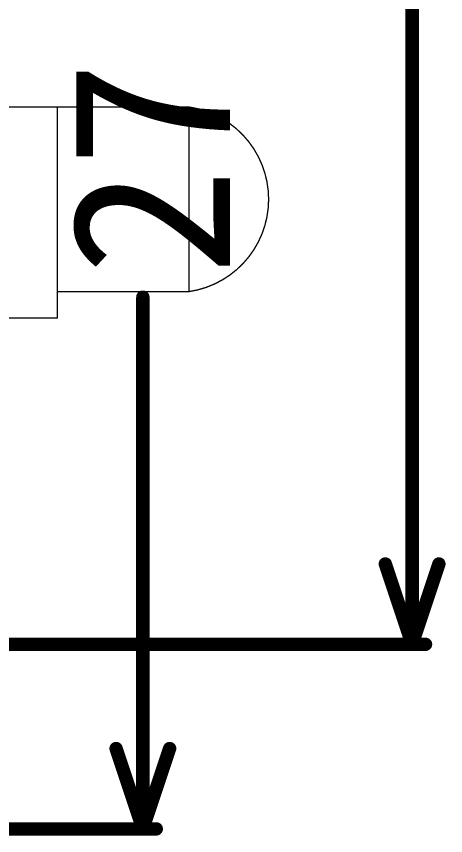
# Model space of a CAD drawing. Header units: millimetres. Extents: x 4 to 123, y 21 to 97.
# Drawn here: x 110.89 to 119.03, y 25.27 to 40.81 of the extents above; entities that cross this region are included whole.
import ezdxf

# ---------------------------------------------------------------- set-up
doc = ezdxf.new("R2010")
doc.units = ezdxf.units.MM
doc.layers.add('Mechanical9', color=56, linetype='Continuous')
doc.layers.add('TopOverlay', color=2, linetype='Continuous')

msp = doc.modelspace()

# ---------------------------------------------------------------- linework, layer by layer
at = {"layer": 'Mechanical9', "const_width": 0.254}
for points in [[(118.4, 28.9), (118.4, 50.088)], [(113.292, 25.4), (113.292, 35.482)], [(117.892, 30.424), (118.4, 28.9)], [(118.4, 28.9), (118.908, 30.424)], [(110.004, 28.9), (118.654, 28.9)], [(112.784, 26.924), (113.292, 25.4)], [(113.292, 25.4), (113.8, 26.924)], [(107.729, 25.4), (113.546, 25.4)]]:
    msp.add_lwpolyline(points, dxfattribs=at)
at = {"layer": 'Mechanical9', "const_width": 0.127}
for points in [[(113.229, 35.482, 1), (113.356, 35.482, 1)], [(117.828, 30.424, 1), (117.955, 30.424, 1)], [(118.844, 30.424, 1), (118.971, 30.424, 1)], [(118.336, 28.9, 1), (118.463, 28.9, 1)], [(118.336, 28.9, 1), (118.463, 28.9, 1)], [(118.336, 28.9, 1), (118.463, 28.9, 1)], [(118.59, 28.9, 1), (118.717, 28.9, 1)], [(112.721, 26.924, 1), (112.848, 26.924, 1)], [(113.737, 26.924, 1), (113.864, 26.924, 1)], [(113.229, 25.4, 1), (113.356, 25.4, 1)], [(113.229, 25.4, 1), (113.356, 25.4, 1)], [(113.229, 25.4, 1), (113.356, 25.4, 1)], [(113.483, 25.4, 1), (113.61, 25.4, 1)]]:
    msp.add_lwpolyline(points, format="xyb", close=True, dxfattribs=at)
at = {"layer": 'TopOverlay', "const_width": 0.0254}
for points in [[(110.668, 39.088), (111.668, 39.088)], [(111.668, 39.088), (114.168, 39.088)], [(111.668, 35.088), (111.668, 39.088)], [(114.168, 35.588), (114.168, 39.088)], [(111.668, 35.588), (114.168, 35.588)], [(110.668, 35.088), (111.668, 35.088)]]:
    msp.add_lwpolyline(points, dxfattribs=at)
at = {"layer": 'TopOverlay', "const_width": 0.0127}
for points in [[(111.661, 39.088, 1), (111.674, 39.088, 1)], [(111.661, 39.088, 1), (111.674, 39.088, 1)], [(111.661, 39.088, 1), (111.674, 39.088, 1)], [(114.162, 39.088, 1), (114.174, 39.088, 1)], [(114.162, 39.088, 1), (114.174, 39.088, 1)], [(114.162, 39.088, 1), (114.174, 39.088, 1)], [(111.661, 35.588, 1), (111.674, 35.588, 1)], [(114.162, 35.588, 1), (114.174, 35.588, 1)], [(114.162, 35.588, 1), (114.174, 35.588, 1)], [(114.162, 35.588, 1), (114.174, 35.588, 1)], [(111.661, 35.088, 1), (111.674, 35.088, 1)], [(111.661, 35.088, 1), (111.674, 35.088, 1)]]:
    msp.add_lwpolyline(points, format="xyb", close=True, dxfattribs=at)
at = {"layer": 'TopOverlay', "const_width": 0.0254}
msp.add_lwpolyline([(114.168, 39.088, -0.862668), (114.168, 35.588)], format="xyb", dxfattribs=at)

# ---------------------------------------------------------------- texts
at = {"layer": 'Mechanical9'}
msp.add_text('27', height=3, rotation=90, dxfattribs=at).set_placement((114.944, 35.888))

doc.saveas('drawing.dxf')
